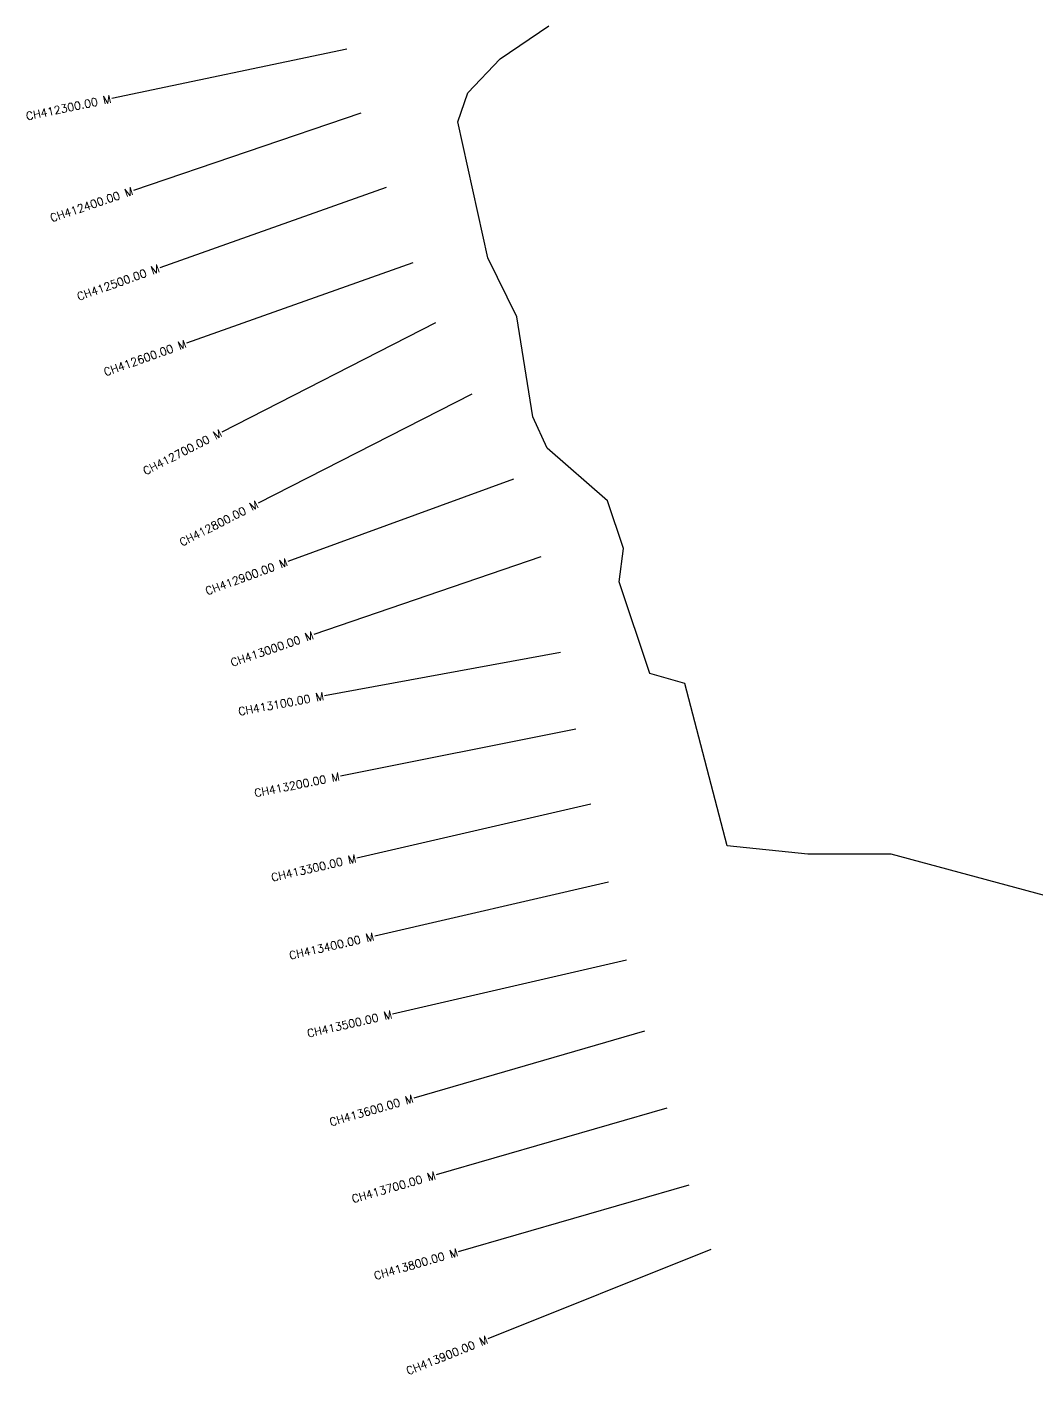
# Model space of a CAD drawing. Header units: metres. Extents: x 304953 to 310129, y 1935542 to 1940685.
# Drawn here: x 306280 to 307541, y 1935635 to 1937318 of the extents above; entities that cross this region are included whole.
import ezdxf
from ezdxf.enums import TextEntityAlignment as Align

# ---------------------------------------------------------------- set-up
doc = ezdxf.new("R2010")
doc.units = ezdxf.units.M
doc.layers.add('CS', color=134, linetype='Continuous')
doc.layers.add('CSMark', color=6, linetype='Continuous')
doc.styles.get("Standard").update_dxf_attribs({"font": 'simplex.shx'})

msp = doc.modelspace()

# ---------------------------------------------------------------- linework, layer by layer
at = {"color": 6, "flags": 128}
msp.add_lwpolyline([(307647.5, 1936206.8), (307360, 1936284.3), (307255.7, 1936284.3), (307155, 1936295), (307102, 1936497.7), (307058.5, 1936510.2), (307020.2, 1936624.7), (307025.5, 1936666.5), (307005.5, 1936725.9), (306930.1, 1936791.9), (306912.1, 1936830.8), (306892.1, 1936955.9), (306856, 1937029.5), (306818.6, 1937199.6), (306830.9, 1937235.7), (306871.3, 1937278.3), (306932.1, 1937319.6)], dxfattribs=at)
at = {"layer": 'CS'}
for p, q in [((306679.6, 1937290.3), (306386, 1937228.8)), ((306697.1, 1937210.3), (306413, 1937114)), ((306728.7, 1937117.7), (306446, 1937017.3)), ((306762.2, 1937023.5), (306479.5, 1936923.1)), ((306790.6, 1936948.4), (306523.4, 1936812)), ((306836.1, 1936859.4), (306568.9, 1936723)), ((306887.9, 1936753.2), (306606.1, 1936650.2)), ((306922.2, 1936656), (306638.4, 1936558.8)), ((306946.9, 1936536.4), (306651.9, 1936482.2)), ((306965.9, 1936440.5), (306671.6, 1936381.9)), ((306984.5, 1936346.7), (306692.1, 1936279.5)), ((307006.9, 1936249.3), (306714.5, 1936182.1)), ((307029.3, 1936151.8), (306736.9, 1936084.6)), ((307051.6, 1936063), (306763.5, 1935979.6)), ((307079.4, 1935966.9), (306791.2, 1935883.6)), ((307107.2, 1935870.8), (306819, 1935787.5)), ((307134.5, 1935790.5), (306856.1, 1935678.7))]:
    msp.add_line(p, q, dxfattribs=at)

# ---------------------------------------------------------------- texts
at = {"layer": 'CSMark'}
for s, rotation, p in [('CH412300.00 M', 11.8198, (306385, 1937228.6)), ('CH412400.00 M', 18.709, (306412, 1937113.7)), ('CH412500.00 M', 19.5594, (306445.1, 1937017)), ('CH412600.00 M', 19.5594, (306478.5, 1936922.7)), ('CH412700.00 M', 27.044, (306522.5, 1936811.6)), ('CH412800.00 M', 27.044, (306568, 1936722.5)), ('CH412900.00 M', 20.074, (306605.2, 1936649.9)), ('CH413000.00 M', 18.9063, (306637.5, 1936558.5)), ('CH413100.00 M', 10.4026, (306650.9, 1936482.1)), ('CH413200.00 M', 11.2488, (306670.6, 1936381.7)), ('CH413300.00 M', 12.9457, (306691.1, 1936279.3)), ('CH413400.00 M', 12.9457, (306713.5, 1936181.8)), ('CH413500.00 M', 12.9457, (306735.9, 1936084.4)), ('CH413600.00 M', 16.1324, (306762.5, 1935979.3)), ('CH413700.00 M', 16.1324, (306790.3, 1935883.3)), ('CH413800.00 M', 16.1324, (306818.1, 1935787.2)), ('CH413900.00 M', 21.8914, (306855.2, 1935678.3))]:
    msp.add_text(s, height=10, rotation=rotation, dxfattribs=at).set_placement(p, align=Align.MIDDLE_RIGHT)

doc.saveas('drawing.dxf')
